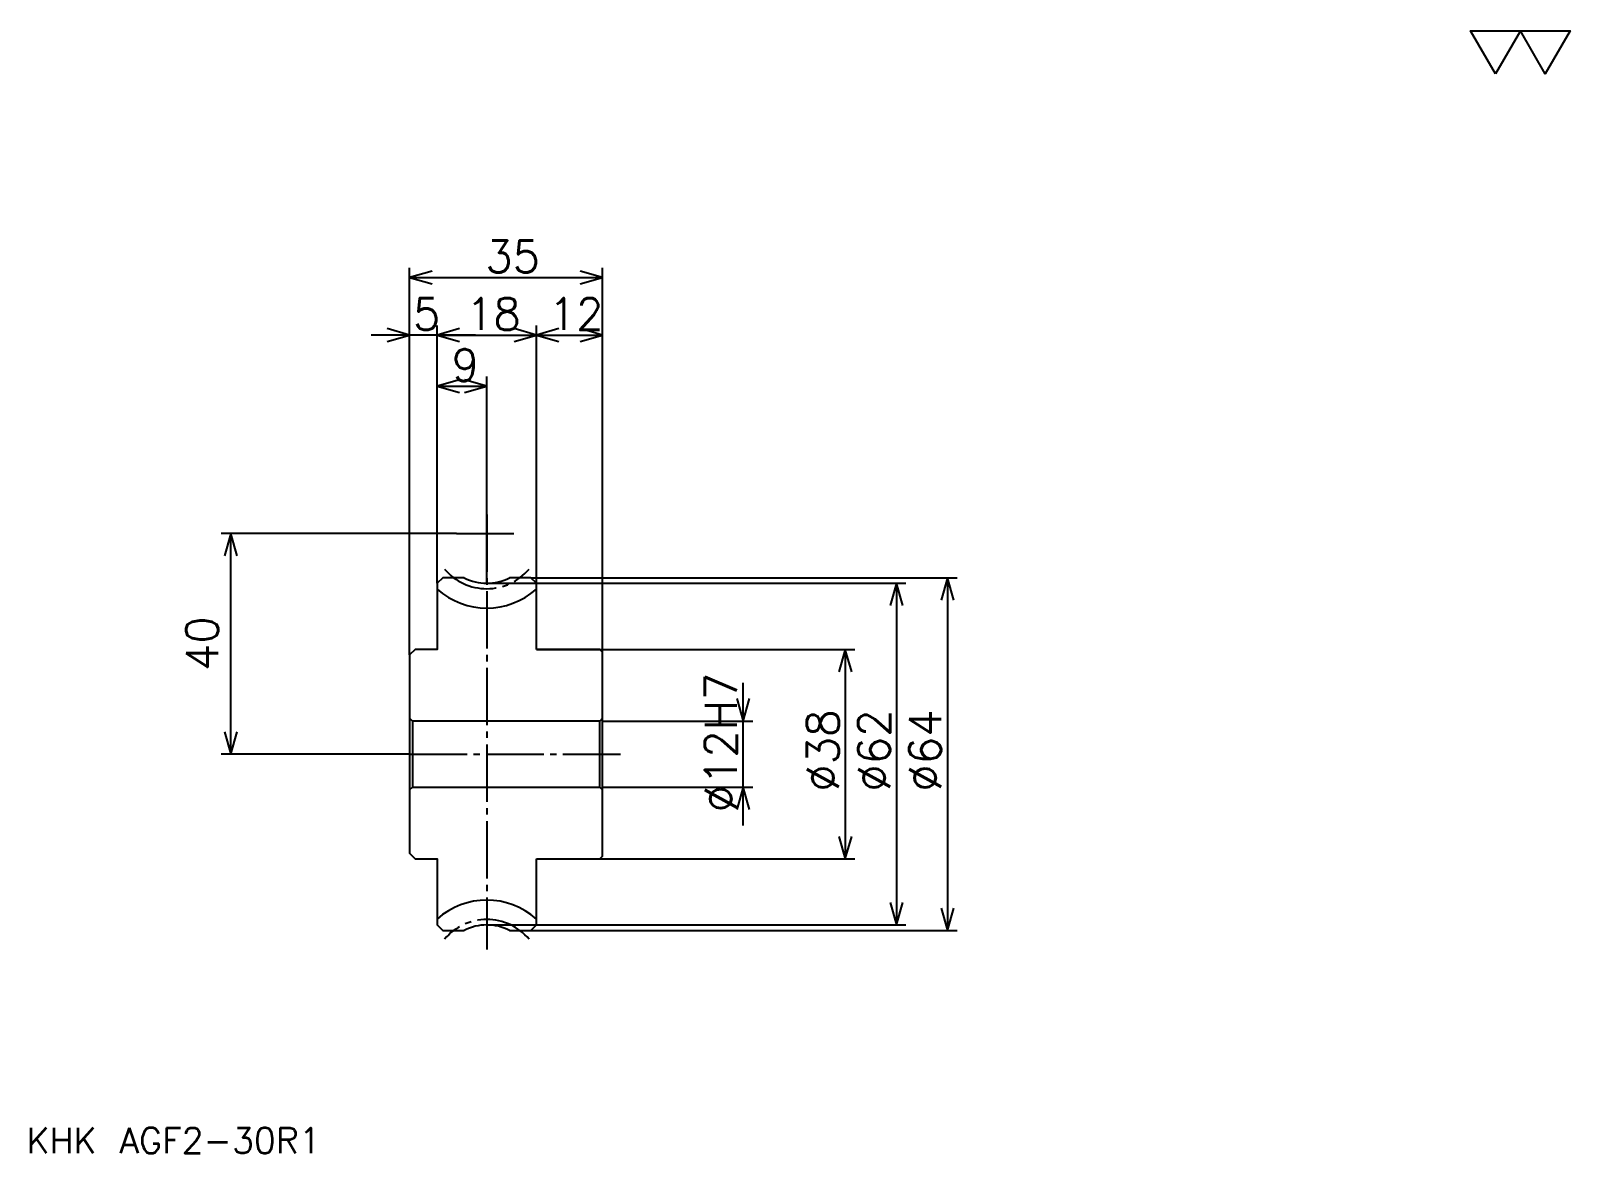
# Model space of a CAD drawing. Extents: x 12 to 292, y 13 to 216.
import ezdxf

# ---------------------------------------------------------------- set-up
doc = ezdxf.new("R2010")
doc.units = 0
doc.linetypes.add('DASHDOT', pattern=[13.904761, 10.428571, -1.15873, 1.15873, -1.15873])
doc.layers.get('0').update_dxf_attribs({"linetype": 'CONTINUOUS'})
doc.layers.add('DASHDOT', color=6, linetype='DASHDOT')
doc.styles.add('KANJI', font='TXT', dxfattribs={"bigfont": 'BIGFONT'})

msp = doc.modelspace()

# ---------------------------------------------------------------- linework, layer by layer
at = {"color": 5}
for p, q in [((81.111107, 117.166664), (81.111107, 173.365082)), ((116.111107, 104.166664), (116.111107, 173.365082)), ((81.111107, 171.626984), (116.111107, 171.626984)), ((86.111107, 117.166664), (86.111107, 162.936508)), ((104.111107, 117.166664), (104.111107, 162.936508)), ((93.063492, 161.19841), (74.158722, 161.19841)), ((86.111107, 161.19841), (104.111107, 161.19841)), ((104.111107, 161.19841), (116.111107, 161.19841)), ((95.111107, 116.166664), (95.111107, 153.666656)), ((86.111107, 151.928558), (95.111107, 151.928558)), ((89.587296, 125.166664), (46.92857, 125.166664)), ((48.666664, 85.166664), (48.666664, 125.166664)), ((81.111107, 103.166664), (81.111107, 117.166664)), ((86.111107, 116.166664), (86.111107, 117.166664)), ((95.111107, 116.166664), (116.111107, 116.166664)), ((103.111107, 117.166664), (116.111107, 117.166664)), ((104.111107, 116.166664), (104.111107, 117.166664)), ((116.111107, 117.166664), (180.420624, 117.166664)), ((116.111107, 103.666664), (116.111107, 117.166664)), ((116.111107, 116.166664), (171.150787, 116.166664)), ((169.412689, 116.166664), (169.412689, 54.166664)), ((178.682526, 117.166664), (178.682526, 53.166664)), ((104.111107, 104.166664), (116.111107, 104.166664)), ((116.111107, 104.166664), (161.880951, 104.166664)), ((160.142853, 104.166664), (160.142853, 66.166664)), ((141.60318, 72.214279), (141.60318, 98.119049)), ((116.111107, 91.166664), (143.341263, 91.166664)), ((81.111107, 85.166664), (46.92857, 85.166664)), ((116.111107, 79.166664), (143.341263, 79.166664)), ((104.111107, 66.166664), (116.111107, 66.166664)), ((116.111107, 66.166664), (161.880951, 66.166664)), ((95.111107, 54.166664), (116.111107, 54.166664)), ((103.111107, 53.166664), (116.111107, 53.166664)), ((116.111107, 54.166664), (171.150787, 54.166664)), ((116.111107, 53.166664), (180.420624, 53.166664))]:
    msp.add_line(p, q, dxfattribs=at)
at = {"color": 4}
for p, q in [((116.111107, 91.666664), (115.611107, 91.166664)), ((81.111107, 78.666664), (81.611107, 79.166664)), ((116.111107, 78.666664), (115.611107, 79.166664))]:
    msp.add_line(p, q, dxfattribs=at)
at = {"color": 7}
msp.add_lwpolyline([(278.095245, 208.571426), (273.576202, 216.404449), (291.652374, 216.404449), (287.133331, 208.571426), (282.614288, 216.404449), (278.095245, 208.571426)], dxfattribs=at)
at = {"color": 5}
for points in [[(85.166664, 172.785706), (81.111107, 171.626984), (85.166664, 170.468246)], [(112.05555, 170.468246), (116.111107, 171.626984), (112.05555, 172.785706)], [(77.05555, 160.039673), (81.111107, 161.19841), (77.05555, 162.357147)], [(90.166664, 162.357147), (86.111107, 161.19841), (90.166664, 160.039673)], [(90.166664, 162.357147), (86.111107, 161.19841), (90.166664, 160.039673)], [(100.05555, 160.039673), (104.111107, 161.19841), (100.05555, 162.357147)], [(108.166664, 162.357147), (104.111107, 161.19841), (108.166664, 160.039673)], [(112.05555, 160.039673), (116.111107, 161.19841), (112.05555, 162.357147)], [(90.166664, 153.087296), (86.111107, 151.928558), (90.166664, 150.769836)], [(91.05555, 150.769836), (95.111107, 151.928558), (91.05555, 153.087296)], [(49.825394, 121.111107), (48.666664, 125.166664), (47.507935, 121.111107)], [(170.571426, 112.111107), (169.412689, 116.166664), (168.253967, 112.111107)], [(179.841263, 113.111107), (178.682526, 117.166664), (177.523804, 113.111107)], [(161.301575, 100.111107), (160.142853, 104.166664), (158.984131, 100.111107)], [(140.444443, 95.222221), (141.60318, 91.166664), (142.761902, 95.222221)], [(47.507935, 89.222221), (48.666664, 85.166664), (49.825394, 89.222221)], [(142.761902, 75.111107), (141.60318, 79.166664), (140.444443, 75.111107)], [(158.984131, 70.222221), (160.142853, 66.166664), (161.301575, 70.222221)], [(168.253967, 58.222221), (169.412689, 54.166664), (170.571426, 58.222221)], [(177.523804, 57.222221), (178.682526, 53.166664), (179.841263, 57.222221)]]:
    msp.add_lwpolyline(points, dxfattribs=at)
at = {"color": 4}
for points in [[(90.987999, 117.166664), (87.111107, 117.166664), (86.111107, 116.166664), (86.111107, 104.166664), (82.111107, 104.166664), (81.111107, 103.166664), (81.111107, 78.666664)], [(104.111107, 104.166664), (104.111107, 116.166664), (103.111107, 117.166664), (99.234215, 117.166664)], [(104.111107, 66.166664), (115.611107, 66.166664), (116.111107, 66.666664), (116.111107, 103.666664), (115.611107, 104.166664), (104.111107, 104.166664)], [(81.111107, 91.666664), (81.611107, 91.166664), (81.611107, 79.166664), (115.611107, 79.166664), (115.611107, 91.166664), (81.611107, 91.166664)], [(81.111107, 78.666664), (81.111107, 67.166664), (82.111107, 66.166664), (86.111107, 66.166664), (86.111107, 54.166664), (87.111107, 53.166664), (90.987999, 53.166664)], [(99.234215, 53.166664), (103.111107, 53.166664), (104.111107, 54.166664), (104.111107, 66.166664)]]:
    msp.add_lwpolyline(points, dxfattribs=at)
for centre, radius, start, end in [((95.111107, 125.166664), 13.5, 228.18968249, 311.81031751), ((95.111107, 125.166664), 9, 242.73395372, 297.26604628), ((95.111107, 45.166664), 13.5, 48.18968249, 131.81031751), ((95.111107, 45.166664), 9, 62.73395372, 117.26604628)]:
    msp.add_arc(centre, radius, start, end, dxfattribs=at)
at = {"layer": 'DASHDOT', "color": 7}
for p, q in [((95.111107, 128.642853), (95.111107, 49.690475)), ((89.587296, 125.166664), (100.634918, 125.166664)), ((81.111107, 85.166664), (119.587296, 85.166664))]:
    msp.add_line(p, q, dxfattribs=at)
for centre, start, end in [((95.111107, 125.166664), 219.99999848, 320.00000152), ((95.111107, 45.166664), 39.99999848, 140.00000152)]:
    msp.add_arc(centre, 10, start, end, dxfattribs=at)

# ---------------------------------------------------------------- texts
at = {"color": 7, "style": 'KANJI'}
for s, height, p in [('35', 5.793651, (94.84523, 172.553955)), ('5', 5.793651, (81.728172, 162.125397)), ('18', 5.793651, (91.34523, 162.125397)), ('12', 5.793651, (106.34523, 162.125397)), ('9', 5.793651, (88.728172, 152.85556)), ('KHK AGF2-30R1', 4.634921, (11.587301, 12.746032))]:
    msp.add_text(s, height=height, dxfattribs=at).set_placement(p)
for s, p in [('40', (46.349205, 100.242058)), ('%%c12H7', (140.444443, 74.593254)), ('%%c38', (158.984131, 78.359123)), ('%%c62', (168.253967, 78.359123)), ('%%c64', (177.523804, 78.359123))]:
    msp.add_text(s, height=5.793651, rotation=90, dxfattribs=at).set_placement(p)

doc.saveas('drawing.dxf')
